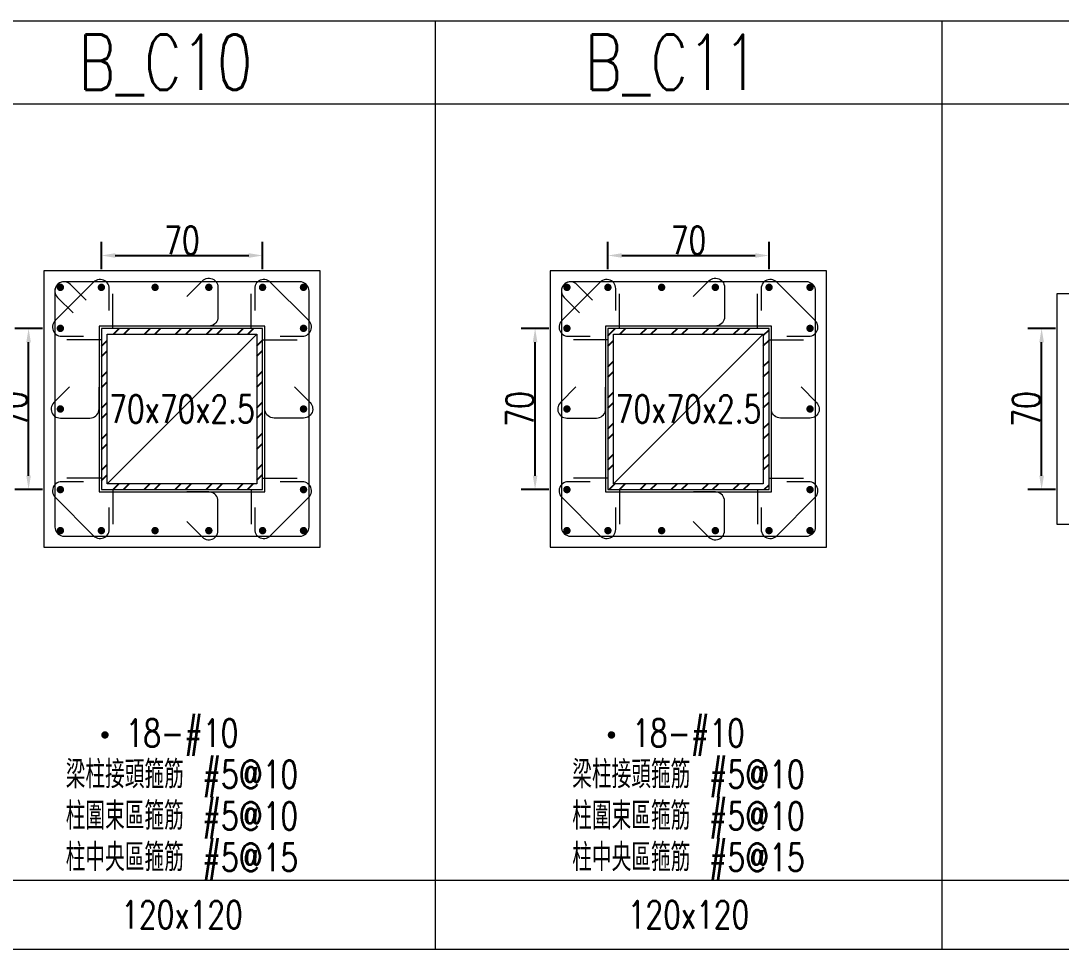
# Model space of a CAD drawing. Header units: millimetres. Extents: x 1453 to 6172, y 54950 to 59013.
# Drawn here: x 4447.1 to 4899, y 54949.8 to 55352.8 of the extents above; entities that cross this region are included whole.
import ezdxf
from ezdxf.enums import TextEntityAlignment as Align

# ---------------------------------------------------------------- set-up
doc = ezdxf.new("R2010")
doc.units = ezdxf.units.MM
for name, color, linetype in [('主筋斷面', 1, 'Continuous'), ('文字-主筋根數', 7, 'Continuous'), ('文字-剪力筋 中央區', 7, 'Continuous'), ('文字-剪力筋-BC', 7, 'Continuous'), ('文字-剪力筋-圍束區', 7, 'Continuous'), ('文字-斷面尺寸', 7, 'Continuous'), ('文字-柱線名稱', 7, 'Continuous'), ('文字-輔助字', 7, 'Continuous'), ('柱斷面線', 4, 'Continuous'), ('標註字', 4, 'Continuous'), ('箍筋線', 1, 'Continuous'), ('網格線', 7, 'Continuous'), ('鋼柱', 11, 'Continuous')]:
    doc.layers.add(name, color=color, linetype=linetype)
doc.styles.add('note', font='txt.shx', dxfattribs={"width": 0.75, "height": 12})
doc.styles.add('TXT', font='TXT.shx', dxfattribs={"width": 0.8, "bigfont": 'ae.shx'})
doc.dimstyles.new('RCAD_DIM', dxfattribs={"dimtxt": 12, "dimasz": 6, "dimexe": 6, "dimexo": 0.625, "dimtad": 1, "dimdec": 0, "dimdsep": 46, "dimtxsty": 'note', "dimcen": 2.5, "dimclrd": 256, "dimclre": 256, "dimclrt": 256, "dimadec": 0, "dimazin": 0, "dimtfac": 1, "dimtmove": 0, "dimatfit": 3, "dimfxl": 1, "dimtolj": 1, "dimarcsym": 0})
pattern_1 = [(45, (2267.082, 54949.834), (-6.735192, 6.735192), []), (45, (2271.572, 54949.834), (-6.735192, 6.735192), [])]

# ---------------------------------------------------------------- blocks, each defined once
blk = doc.blocks.new('*D357')
at = {"layer": 'Defpoints', "color": 0}
for p in [(4552.08, 55250.96), (4482.08, 55244.33), (4552.08, 55244.33)]:
    blk.add_point(p, dxfattribs=at)
at = {"layer": '標註字', "lineweight": -2}
for p, q in [((4482.08, 55244.96), (4482.08, 55256.96)), ((4552.08, 55244.96), (4552.08, 55256.96)), ((4488.08, 55250.96), (4546.08, 55250.96))]:
    blk.add_line(p, q, dxfattribs=at)
at = {"layer": '標註字'}
for points in [[(4488.08, 55251.96), (4488.08, 55249.96), (4482.08, 55250.96)], [(4546.08, 55251.96), (4546.08, 55249.96), (4552.08, 55250.96)]]:
    blk.add_solid(points, dxfattribs=at)
at = {"layer": '標註字', "insert": (4517.08, 55257.58), "char_height": 12, "attachment_point": 5, "style": 'note'}
blk.add_mtext('\\A1;70', dxfattribs=at)
blk = doc.blocks.new('*D358')
at = {"layer": 'Defpoints', "color": 0}
for p in [(4450.46, 55219.33), (4457.08, 55219.33), (4457.08, 55149.33)]:
    blk.add_point(p, dxfattribs=at)
at = {"layer": '標註字', "lineweight": -2}
for p, q in [((4456.46, 55219.33), (4444.46, 55219.33)), ((4450.46, 55155.33), (4450.46, 55213.33)), ((4456.46, 55149.33), (4444.46, 55149.33))]:
    blk.add_line(p, q, dxfattribs=at)
at = {"layer": '標註字'}
for points in [[(4449.46, 55213.33), (4451.46, 55213.33), (4450.46, 55219.33)], [(4449.46, 55155.33), (4451.46, 55155.33), (4450.46, 55149.33)]]:
    blk.add_solid(points, dxfattribs=at)
at = {"layer": '標註字', "insert": (4443.83, 55184.33), "char_height": 12, "attachment_point": 5, "rotation": 90, "style": 'note'}
blk.add_mtext('\\A1;70', dxfattribs=at)
blk = doc.blocks.new('Circle_Filled')
at = {"const_width": 0.5}
blk.add_lwpolyline([(-0.25, 0, 1), (0.25, 0, 1)], format="xyb", close=True, dxfattribs=at)
blk = doc.blocks.new('*D359')
at = {"layer": 'Defpoints', "color": 0}
for p in [(4772.08, 55250.96), (4702.08, 55244.33), (4772.08, 55244.33)]:
    blk.add_point(p, dxfattribs=at)
at = {"layer": '標註字', "lineweight": -2}
for p, q in [((4702.08, 55244.96), (4702.08, 55256.96)), ((4772.08, 55244.96), (4772.08, 55256.96)), ((4708.08, 55250.96), (4766.08, 55250.96))]:
    blk.add_line(p, q, dxfattribs=at)
at = {"layer": '標註字'}
for points in [[(4708.08, 55251.96), (4708.08, 55249.96), (4702.08, 55250.96)], [(4766.08, 55251.96), (4766.08, 55249.96), (4772.08, 55250.96)]]:
    blk.add_solid(points, dxfattribs=at)
at = {"layer": '標註字', "insert": (4737.08, 55257.58), "char_height": 12, "attachment_point": 5, "style": 'note'}
blk.add_mtext('\\A1;70', dxfattribs=at)
blk = doc.blocks.new('*D360')
at = {"layer": 'Defpoints', "color": 0}
for p in [(4670.46, 55219.33), (4677.08, 55219.33), (4677.08, 55149.33)]:
    blk.add_point(p, dxfattribs=at)
at = {"layer": '標註字', "lineweight": -2}
for p, q in [((4676.46, 55219.33), (4664.46, 55219.33)), ((4670.46, 55155.33), (4670.46, 55213.33)), ((4676.46, 55149.33), (4664.46, 55149.33))]:
    blk.add_line(p, q, dxfattribs=at)
at = {"layer": '標註字'}
for points in [[(4669.46, 55213.33), (4671.46, 55213.33), (4670.46, 55219.33)], [(4669.46, 55155.33), (4671.46, 55155.33), (4670.46, 55149.33)]]:
    blk.add_solid(points, dxfattribs=at)
at = {"layer": '標註字', "insert": (4663.83, 55184.33), "char_height": 12, "attachment_point": 5, "rotation": 90, "style": 'note'}
blk.add_mtext('\\A1;70', dxfattribs=at)
blk = doc.blocks.new('*D368')
at = {"layer": 'Defpoints', "color": 0}
for p in [(4890.46, 55219.33), (4897.08, 55219.33), (4897.08, 55149.33)]:
    blk.add_point(p, dxfattribs=at)
at = {"layer": '標註字', "lineweight": -2}
for p, q in [((4896.46, 55219.33), (4884.46, 55219.33)), ((4890.46, 55155.33), (4890.46, 55213.33)), ((4896.46, 55149.33), (4884.46, 55149.33))]:
    blk.add_line(p, q, dxfattribs=at)
at = {"layer": '標註字'}
for points in [[(4889.46, 55213.33), (4891.46, 55213.33), (4890.46, 55219.33)], [(4889.46, 55155.33), (4891.46, 55155.33), (4890.46, 55149.33)]]:
    blk.add_solid(points, dxfattribs=at)
at = {"layer": '標註字', "insert": (4883.83, 55184.33), "char_height": 12, "attachment_point": 5, "rotation": 90, "style": 'note'}
blk.add_mtext('\\A1;70', dxfattribs=at)

msp = doc.modelspace()

# ---------------------------------------------------------------- hatches: boundary and pattern name
at = {"layer": 'Defpoints'}
h = msp.add_hatch(dxfattribs=at)
h.set_pattern_fill('ANSI32', color=256, style=0)
h.set_pattern_definition(pattern_1)
h.paths.add_polyline_path([(4482.08, 55149.33), (4552.08, 55149.33), (4552.08, 55219.33), (4482.08, 55219.33)], flags=17)
h.paths.add_polyline_path([(4484.58, 55151.83), (4484.58, 55216.83), (4549.58, 55216.83), (4549.58, 55151.83)])
h = msp.add_hatch(dxfattribs=at)
h.set_pattern_fill('ANSI32', color=256, style=0)
h.set_pattern_definition(pattern_1)
h.paths.add_polyline_path([(4702.08, 55149.33), (4772.08, 55149.33), (4772.08, 55219.33), (4702.08, 55219.33)], flags=17)
h.paths.add_polyline_path([(4704.58, 55151.83), (4704.58, 55216.83), (4769.58, 55216.83), (4769.58, 55151.83)])

# ---------------------------------------------------------------- linework, layer by layer
at = {"layer": 'Defpoints', "lineweight": 5}
for points in [[(4487.08, 55219.33), (4487.08, 55234.33)], [(4547.08, 55219.33), (4547.08, 55234.33)], [(4707.08, 55219.33), (4707.08, 55234.33)], [(4767.08, 55219.33), (4767.08, 55234.33)], [(4482.08, 55148.33), (4553.08, 55148.33), (4553.08, 55220.33), (4481.08, 55220.33), (4481.08, 55148.33), (4482.08, 55148.33)], [(4484.58, 55151.83), (4549.58, 55216.83)], [(4702.08, 55148.33), (4773.08, 55148.33), (4773.08, 55220.33), (4701.08, 55220.33), (4701.08, 55148.33), (4702.08, 55148.33)], [(4704.58, 55151.83), (4769.58, 55216.83)], [(4482.08, 55214.33), (4467.08, 55214.33)], [(4552.08, 55214.33), (4567.08, 55214.33)], [(4702.08, 55214.33), (4687.08, 55214.33)], [(4772.08, 55214.33), (4787.08, 55214.33)], [(4482.08, 55154.33), (4467.08, 55154.33)], [(4552.08, 55154.33), (4567.08, 55154.33)], [(4702.08, 55154.33), (4687.08, 55154.33)], [(4772.08, 55154.33), (4787.08, 55154.33)], [(4487.08, 55149.33), (4487.08, 55134.33)], [(4547.08, 55149.33), (4547.08, 55134.33)], [(4707.08, 55149.33), (4707.08, 55134.33)], [(4767.08, 55149.33), (4767.08, 55134.33)]]:
    msp.add_lwpolyline(points, dxfattribs=at)
at = {"layer": '柱斷面線', "lineweight": 5}
for points in [[(4457.08, 55124.33), (4577.08, 55124.33), (4577.08, 55244.33), (4457.08, 55244.33), (4457.08, 55124.33)], [(4677.08, 55124.33), (4797.08, 55124.33), (4797.08, 55244.33), (4677.08, 55244.33), (4677.08, 55124.33)], [(4897.08, 55134.33), (5042.08, 55134.33), (5042.08, 55234.33), (4897.08, 55234.33), (4897.08, 55134.33)]]:
    msp.add_lwpolyline(points, dxfattribs=at)
at = {"layer": '箍筋線', "lineweight": 5}
for points in [[(4485.51, 55227.05), (4485.51, 55236.59), (4485.45, 55237.25), (4485.29, 55237.9), (4485.01, 55238.51), (4484.64, 55239.06), (4484.18, 55239.55), (4483.65, 55239.95), (4483.06, 55240.26), (4482.42, 55240.46), (4481.76, 55240.55), (4481.09, 55240.54), (4480.43, 55240.41), (4479.81, 55240.17), (4479.23, 55239.83), (4478.72, 55239.4), (4462.02, 55222.69), (4461.59, 55222.18), (4461.25, 55221.61), (4461.01, 55220.98), (4460.88, 55220.33), (4460.86, 55219.66), (4460.95, 55219), (4461.16, 55218.36), (4461.46, 55217.77), (4461.87, 55217.23), (4462.35, 55216.77), (4462.91, 55216.4), (4463.52, 55216.13), (4464.16, 55215.96), (4464.83, 55215.91), (4474.37, 55215.91)], [(4475.41, 55231.63), (4468.66, 55238.37), (4468.15, 55238.81), (4467.58, 55239.15), (4466.95, 55239.38), (4466.3, 55239.51), (4465.63, 55239.53), (4464.97, 55239.44), (4464.33, 55239.24), (4463.74, 55238.93), (4463.2, 55238.53), (4462.74, 55238.04), (4462.37, 55237.49), (4462.1, 55236.88), (4461.93, 55236.23), (4461.88, 55235.56), (4461.88, 55133.1), (4461.94, 55132.41), (4462.12, 55131.74), (4462.41, 55131.12), (4462.81, 55130.55), (4463.3, 55130.06), (4463.86, 55129.66), (4464.49, 55129.37), (4465.16, 55129.19), (4465.85, 55129.13), (4568.31, 55129.13), (4569, 55129.19), (4569.67, 55129.37), (4570.3, 55129.66), (4570.87, 55130.06), (4571.36, 55130.55), (4571.75, 55131.12), (4572.05, 55131.74), (4572.23, 55132.41), (4572.29, 55133.1), (4572.29, 55235.56), (4572.23, 55236.25), (4572.05, 55236.92), (4571.75, 55237.55), (4571.36, 55238.12), (4570.87, 55238.61), (4570.3, 55239.01), (4569.67, 55239.3), (4569, 55239.48), (4568.31, 55239.54), (4465.85, 55239.54), (4465.19, 55239.48), (4464.54, 55239.32), (4463.93, 55239.04), (4463.37, 55238.67), (4462.89, 55238.21), (4462.49, 55237.68), (4462.18, 55237.09), (4461.98, 55236.45), (4461.88, 55235.79), (4461.9, 55235.12), (4462.03, 55234.46), (4462.27, 55233.84), (4462.61, 55233.26), (4463.04, 55232.75), (4469.79, 55226.01)], [(4519.19, 55233.22), (4525.94, 55239.96), (4526.45, 55240.4), (4527.02, 55240.74), (4527.65, 55240.97), (4528.3, 55241.1), (4528.97, 55241.12), (4529.63, 55241.03), (4530.27, 55240.83), (4530.86, 55240.52), (4531.4, 55240.12), (4531.86, 55239.63), (4532.23, 55239.08), (4532.5, 55238.47), (4532.67, 55237.82), (4532.72, 55237.15), (4532.72, 55224.31), (4532.66, 55223.62), (4532.48, 55222.95), (4532.19, 55222.32), (4531.79, 55221.75), (4531.3, 55221.26), (4530.74, 55220.87), (4530.11, 55220.57), (4529.44, 55220.39), (4528.75, 55220.33), (4519.21, 55220.33)], [(4559.79, 55215.91), (4569.33, 55215.91), (4570, 55215.96), (4570.65, 55216.13), (4571.26, 55216.4), (4571.81, 55216.77), (4572.3, 55217.23), (4572.7, 55217.77), (4573.01, 55218.36), (4573.21, 55219), (4573.3, 55219.66), (4573.28, 55220.33), (4573.15, 55220.98), (4572.92, 55221.61), (4572.58, 55222.18), (4572.14, 55222.69), (4555.44, 55239.4), (4554.93, 55239.83), (4554.35, 55240.17), (4553.73, 55240.41), (4553.08, 55240.54), (4552.41, 55240.55), (4551.75, 55240.46), (4551.11, 55240.26), (4550.52, 55239.95), (4549.98, 55239.55), (4549.52, 55239.06), (4549.15, 55238.51), (4548.88, 55237.9), (4548.71, 55237.25), (4548.66, 55236.59), (4548.66, 55227.05)], [(4705.51, 55227.05), (4705.51, 55236.59), (4705.45, 55237.25), (4705.29, 55237.9), (4705.01, 55238.51), (4704.64, 55239.06), (4704.18, 55239.55), (4703.65, 55239.95), (4703.06, 55240.26), (4702.42, 55240.46), (4701.76, 55240.55), (4701.09, 55240.54), (4700.43, 55240.41), (4699.81, 55240.17), (4699.23, 55239.83), (4698.72, 55239.4), (4682.02, 55222.69), (4681.59, 55222.18), (4681.25, 55221.61), (4681.01, 55220.98), (4680.88, 55220.33), (4680.86, 55219.66), (4680.95, 55219), (4681.16, 55218.36), (4681.46, 55217.77), (4681.87, 55217.23), (4682.35, 55216.77), (4682.91, 55216.4), (4683.52, 55216.13), (4684.16, 55215.96), (4684.83, 55215.91), (4694.37, 55215.91)], [(4695.41, 55231.63), (4688.66, 55238.37), (4688.15, 55238.81), (4687.58, 55239.15), (4686.95, 55239.38), (4686.3, 55239.51), (4685.63, 55239.53), (4684.97, 55239.44), (4684.33, 55239.24), (4683.74, 55238.93), (4683.2, 55238.53), (4682.74, 55238.04), (4682.37, 55237.49), (4682.1, 55236.88), (4681.93, 55236.23), (4681.88, 55235.56), (4681.88, 55133.1), (4681.94, 55132.41), (4682.12, 55131.74), (4682.41, 55131.12), (4682.81, 55130.55), (4683.3, 55130.06), (4683.86, 55129.66), (4684.49, 55129.37), (4685.16, 55129.19), (4685.85, 55129.13), (4788.31, 55129.13), (4789, 55129.19), (4789.67, 55129.37), (4790.3, 55129.66), (4790.87, 55130.06), (4791.36, 55130.55), (4791.75, 55131.12), (4792.05, 55131.74), (4792.23, 55132.41), (4792.29, 55133.1), (4792.29, 55235.56), (4792.23, 55236.25), (4792.05, 55236.92), (4791.75, 55237.55), (4791.36, 55238.12), (4790.87, 55238.61), (4790.3, 55239.01), (4789.67, 55239.3), (4789, 55239.48), (4788.31, 55239.54), (4685.85, 55239.54), (4685.19, 55239.48), (4684.54, 55239.32), (4683.93, 55239.04), (4683.37, 55238.67), (4682.89, 55238.21), (4682.49, 55237.68), (4682.18, 55237.09), (4681.98, 55236.45), (4681.88, 55235.79), (4681.9, 55235.12), (4682.03, 55234.46), (4682.27, 55233.84), (4682.61, 55233.26), (4683.04, 55232.75), (4689.79, 55226.01)], [(4739.19, 55233.22), (4745.94, 55239.96), (4746.45, 55240.4), (4747.02, 55240.74), (4747.65, 55240.97), (4748.3, 55241.1), (4748.97, 55241.12), (4749.63, 55241.03), (4750.27, 55240.83), (4750.86, 55240.52), (4751.4, 55240.12), (4751.86, 55239.63), (4752.23, 55239.08), (4752.5, 55238.47), (4752.67, 55237.82), (4752.72, 55237.15), (4752.72, 55224.31), (4752.66, 55223.62), (4752.48, 55222.95), (4752.19, 55222.32), (4751.79, 55221.75), (4751.3, 55221.26), (4750.74, 55220.87), (4750.11, 55220.57), (4749.44, 55220.39), (4748.75, 55220.33), (4739.21, 55220.33)], [(4779.79, 55215.91), (4789.33, 55215.91), (4790, 55215.96), (4790.65, 55216.13), (4791.26, 55216.4), (4791.81, 55216.77), (4792.3, 55217.23), (4792.7, 55217.77), (4793.01, 55218.36), (4793.21, 55219), (4793.3, 55219.66), (4793.28, 55220.33), (4793.15, 55220.98), (4792.92, 55221.61), (4792.58, 55222.18), (4792.14, 55222.69), (4775.44, 55239.4), (4774.93, 55239.83), (4774.35, 55240.17), (4773.73, 55240.41), (4773.08, 55240.54), (4772.41, 55240.55), (4771.75, 55240.46), (4771.11, 55240.26), (4770.52, 55239.95), (4769.98, 55239.55), (4769.52, 55239.06), (4769.15, 55238.51), (4768.88, 55237.9), (4768.71, 55237.25), (4768.66, 55236.59), (4768.66, 55227.05)], [(4468.2, 55193.89), (4461.45, 55187.14), (4461.02, 55186.63), (4460.68, 55186.06), (4460.44, 55185.43), (4460.31, 55184.78), (4460.29, 55184.11), (4460.39, 55183.45), (4460.59, 55182.81), (4460.9, 55182.22), (4461.3, 55181.69), (4461.78, 55181.23), (4462.34, 55180.85), (4462.95, 55180.58), (4463.6, 55180.42), (4464.26, 55180.36), (4477.11, 55180.36), (4477.8, 55180.42), (4478.47, 55180.6), (4479.09, 55180.89), (4479.66, 55181.29), (4480.15, 55181.78), (4480.55, 55182.35), (4480.84, 55182.97), (4481.02, 55183.64), (4481.08, 55184.33), (4481.08, 55193.87)], [(4565.97, 55193.89), (4572.71, 55187.14), (4573.14, 55186.63), (4573.48, 55186.06), (4573.72, 55185.43), (4573.85, 55184.78), (4573.87, 55184.11), (4573.78, 55183.45), (4573.57, 55182.81), (4573.27, 55182.22), (4572.87, 55181.69), (4572.38, 55181.23), (4571.82, 55180.85), (4571.21, 55180.58), (4570.57, 55180.42), (4569.9, 55180.36), (4557.06, 55180.36), (4556.37, 55180.42), (4555.7, 55180.6), (4555.07, 55180.89), (4554.5, 55181.29), (4554.01, 55181.78), (4553.61, 55182.35), (4553.32, 55182.97), (4553.14, 55183.64), (4553.08, 55184.33), (4553.08, 55193.87)], [(4688.2, 55193.89), (4681.45, 55187.14), (4681.02, 55186.63), (4680.68, 55186.06), (4680.44, 55185.43), (4680.31, 55184.78), (4680.29, 55184.11), (4680.39, 55183.45), (4680.59, 55182.81), (4680.9, 55182.22), (4681.3, 55181.69), (4681.78, 55181.23), (4682.34, 55180.85), (4682.95, 55180.58), (4683.6, 55180.42), (4684.26, 55180.36), (4697.11, 55180.36), (4697.8, 55180.42), (4698.47, 55180.6), (4699.09, 55180.89), (4699.66, 55181.29), (4700.15, 55181.78), (4700.55, 55182.35), (4700.84, 55182.97), (4701.02, 55183.64), (4701.08, 55184.33), (4701.08, 55193.87)], [(4785.97, 55193.89), (4792.71, 55187.14), (4793.14, 55186.63), (4793.48, 55186.06), (4793.72, 55185.43), (4793.85, 55184.78), (4793.87, 55184.11), (4793.78, 55183.45), (4793.57, 55182.81), (4793.27, 55182.22), (4792.87, 55181.69), (4792.38, 55181.23), (4791.82, 55180.85), (4791.21, 55180.58), (4790.57, 55180.42), (4789.9, 55180.36), (4777.06, 55180.36), (4776.37, 55180.42), (4775.7, 55180.6), (4775.07, 55180.89), (4774.5, 55181.29), (4774.01, 55181.78), (4773.61, 55182.35), (4773.32, 55182.97), (4773.14, 55183.64), (4773.08, 55184.33), (4773.08, 55193.87)], [(4474.37, 55152.76), (4464.83, 55152.76), (4464.16, 55152.7), (4463.52, 55152.54), (4462.91, 55152.26), (4462.35, 55151.89), (4461.87, 55151.43), (4461.46, 55150.9), (4461.16, 55150.31), (4460.95, 55149.67), (4460.86, 55149.01), (4460.88, 55148.34), (4461.01, 55147.69), (4461.25, 55147.06), (4461.59, 55146.49), (4462.02, 55145.98), (4478.72, 55129.27), (4479.23, 55128.84), (4479.81, 55128.5), (4480.43, 55128.26), (4481.09, 55128.13), (4481.76, 55128.11), (4482.42, 55128.21), (4483.06, 55128.41), (4483.65, 55128.72), (4484.18, 55129.12), (4484.64, 55129.6), (4485.01, 55130.16), (4485.29, 55130.77), (4485.45, 55131.42), (4485.51, 55132.08), (4485.51, 55141.62)], [(4548.66, 55141.62), (4548.66, 55132.08), (4548.71, 55131.42), (4548.88, 55130.77), (4549.15, 55130.16), (4549.52, 55129.6), (4549.98, 55129.12), (4550.52, 55128.72), (4551.11, 55128.41), (4551.75, 55128.21), (4552.41, 55128.11), (4553.08, 55128.13), (4553.73, 55128.26), (4554.35, 55128.5), (4554.93, 55128.84), (4555.44, 55129.27), (4572.14, 55145.98), (4572.58, 55146.49), (4572.92, 55147.06), (4573.15, 55147.69), (4573.28, 55148.34), (4573.3, 55149.01), (4573.21, 55149.67), (4573.01, 55150.31), (4572.7, 55150.9), (4572.3, 55151.43), (4571.81, 55151.89), (4571.26, 55152.26), (4570.65, 55152.54), (4570, 55152.7), (4569.33, 55152.76), (4559.79, 55152.76)], [(4694.37, 55152.76), (4684.83, 55152.76), (4684.16, 55152.7), (4683.52, 55152.54), (4682.91, 55152.26), (4682.35, 55151.89), (4681.87, 55151.43), (4681.46, 55150.9), (4681.16, 55150.31), (4680.95, 55149.67), (4680.86, 55149.01), (4680.88, 55148.34), (4681.01, 55147.69), (4681.25, 55147.06), (4681.59, 55146.49), (4682.02, 55145.98), (4698.72, 55129.27), (4699.23, 55128.84), (4699.81, 55128.5), (4700.43, 55128.26), (4701.09, 55128.13), (4701.76, 55128.11), (4702.42, 55128.21), (4703.06, 55128.41), (4703.65, 55128.72), (4704.18, 55129.12), (4704.64, 55129.6), (4705.01, 55130.16), (4705.29, 55130.77), (4705.45, 55131.42), (4705.51, 55132.08), (4705.51, 55141.62)], [(4768.66, 55141.62), (4768.66, 55132.08), (4768.71, 55131.42), (4768.88, 55130.77), (4769.15, 55130.16), (4769.52, 55129.6), (4769.98, 55129.12), (4770.52, 55128.72), (4771.11, 55128.41), (4771.75, 55128.21), (4772.41, 55128.11), (4773.08, 55128.13), (4773.73, 55128.26), (4774.35, 55128.5), (4774.93, 55128.84), (4775.44, 55129.27), (4792.14, 55145.98), (4792.58, 55146.49), (4792.92, 55147.06), (4793.15, 55147.69), (4793.28, 55148.34), (4793.3, 55149.01), (4793.21, 55149.67), (4793.01, 55150.31), (4792.7, 55150.9), (4792.3, 55151.43), (4791.81, 55151.89), (4791.26, 55152.26), (4790.65, 55152.54), (4790, 55152.7), (4789.33, 55152.76), (4779.79, 55152.76)], [(4519.19, 55135.45), (4525.94, 55128.7), (4526.45, 55128.27), (4527.02, 55127.93), (4527.65, 55127.69), (4528.3, 55127.56), (4528.97, 55127.55), (4529.63, 55127.64), (4530.27, 55127.84), (4530.86, 55128.15), (4531.4, 55128.55), (4531.86, 55129.04), (4532.23, 55129.59), (4532.5, 55130.2), (4532.67, 55130.85), (4532.72, 55131.51), (4532.72, 55144.36), (4532.66, 55145.05), (4532.48, 55145.72), (4532.19, 55146.35), (4531.79, 55146.91), (4531.3, 55147.4), (4530.74, 55147.8), (4530.11, 55148.09), (4529.44, 55148.27), (4528.75, 55148.33), (4519.21, 55148.33)], [(4739.19, 55135.45), (4745.94, 55128.7), (4746.45, 55128.27), (4747.02, 55127.93), (4747.65, 55127.69), (4748.3, 55127.56), (4748.97, 55127.55), (4749.63, 55127.64), (4750.27, 55127.84), (4750.86, 55128.15), (4751.4, 55128.55), (4751.86, 55129.04), (4752.23, 55129.59), (4752.5, 55130.2), (4752.67, 55130.85), (4752.72, 55131.51), (4752.72, 55144.36), (4752.66, 55145.05), (4752.48, 55145.72), (4752.19, 55146.35), (4751.79, 55146.91), (4751.3, 55147.4), (4750.74, 55147.8), (4750.11, 55148.09), (4749.44, 55148.27), (4748.75, 55148.33), (4739.21, 55148.33)]]:
    msp.add_lwpolyline(points, dxfattribs=at)
at = {"layer": '網格線', "lineweight": 5}
for points in [[(4407.08, 55352.83), (4627.08, 55352.83)], [(4627.08, 55352.83), (4847.08, 55352.83)], [(4627.08, 55352.83), (4627.08, 55316.83)], [(4847.08, 55352.83), (5092.08, 55352.83)], [(4847.08, 55352.83), (4847.08, 55316.83)], [(4407.08, 55316.83), (4627.08, 55316.83)], [(4627.08, 55316.83), (4847.08, 55316.83)], [(4627.08, 55316.83), (4627.08, 54979.83)], [(4847.08, 55316.83), (5092.08, 55316.83)], [(4847.08, 55316.83), (4847.08, 54979.83)], [(4407.08, 54979.83), (4627.08, 54979.83)], [(4627.08, 54979.83), (4847.08, 54979.83)], [(4627.08, 54979.83), (4627.08, 54949.83)], [(4847.08, 54979.83), (5092.08, 54979.83)], [(4847.08, 54979.83), (4847.08, 54949.83)], [(4407.08, 54949.83), (4627.08, 54949.83)], [(4627.08, 54949.83), (4847.08, 54949.83)], [(4847.08, 54949.83), (5092.08, 54949.83)]]:
    msp.add_lwpolyline(points, dxfattribs=at)
at = {"layer": '鋼柱', "lineweight": 5}
for points in [[(4482.08, 55149.33), (4552.08, 55149.33), (4552.08, 55219.33), (4482.08, 55219.33), (4482.08, 55149.33)], [(4484.58, 55151.83), (4484.58, 55216.83), (4549.58, 55216.83), (4549.58, 55151.83), (4484.58, 55151.83)], [(4702.08, 55149.33), (4772.08, 55149.33), (4772.08, 55219.33), (4702.08, 55219.33), (4702.08, 55149.33)], [(4704.58, 55151.83), (4704.58, 55216.83), (4769.58, 55216.83), (4769.58, 55151.83), (4704.58, 55151.83)]]:
    msp.add_lwpolyline(points, dxfattribs=at)

# ---------------------------------------------------------------- block references
at = {"layer": '主筋斷面', "lineweight": 5, "xscale": 3.220000028610229, "yscale": 3.220000028610229}
for p in [(4464.28, 55237.13), (4482.08, 55237.13), (4505.42, 55237.13), (4528.75, 55237.13), (4552.08, 55237.13), (4569.88, 55237.13), (4684.28, 55237.13), (4702.08, 55237.13), (4725.42, 55237.13), (4748.75, 55237.13), (4772.08, 55237.13), (4789.88, 55237.13), (4464.28, 55219.33), (4569.88, 55219.33), (4684.28, 55219.33), (4789.88, 55219.33), (4464.28, 55184.33), (4569.88, 55184.33), (4684.28, 55184.33), (4789.88, 55184.33), (4464.28, 55149.33), (4569.88, 55149.33), (4684.28, 55149.33), (4789.88, 55149.33), (4464.28, 55131.53), (4482.08, 55131.53), (4505.42, 55131.53), (4528.75, 55131.53), (4552.08, 55131.53), (4569.88, 55131.53), (4684.28, 55131.53), (4702.08, 55131.53), (4725.42, 55131.53), (4748.75, 55131.53), (4772.08, 55131.53), (4789.88, 55131.53), (4483.64, 55042.83), (4703.64, 55042.83)]:
    msp.add_blockref('Circle_Filled', p, dxfattribs=at)

# ---------------------------------------------------------------- texts
at = {"layer": '文字-主筋根數', "style": 'TXT', "width": 0.75}
for p in [(4517.08, 55042.83), (4737.08, 55042.83)]:
    msp.add_text('18-#10', height=12, dxfattribs=at).set_placement(p, align=Align.MIDDLE)
at = {"layer": '文字-剪力筋 中央區', "style": 'TXT', "width": 0.75}
for p in [(4517.08, 54988.83), (4737.08, 54988.83)]:
    msp.add_text('柱中央區箍筋 #5@15', height=12, dxfattribs=at).set_placement(p, align=Align.MIDDLE)
at = {"layer": '文字-剪力筋-BC', "style": 'TXT', "width": 0.75}
for p in [(4517.08, 55024.83), (4737.08, 55024.83)]:
    msp.add_text('梁柱接頭箍筋 #5@10', height=12, dxfattribs=at).set_placement(p, align=Align.MIDDLE)
at = {"layer": '文字-剪力筋-圍束區', "style": 'TXT', "width": 0.75}
for p in [(4517.08, 55006.83), (4737.08, 55006.83)]:
    msp.add_text('柱圍束區箍筋 #5@10', height=12, dxfattribs=at).set_placement(p, align=Align.MIDDLE)
at = {"layer": '文字-斷面尺寸', "style": 'TXT', "width": 0.75}
for p in [(4517.08, 54964.83), (4737.08, 54964.83)]:
    msp.add_text('120x120', height=12, dxfattribs=at).set_placement(p, align=Align.MIDDLE)
at = {"layer": '文字-柱線名稱', "style": 'TXT', "width": 0.75}
for s, p in [('B_C10', (4472.08, 55334.83)), ('B_C11', (4692.08, 55334.83))]:
    msp.add_text(s, height=24, dxfattribs=at).set_placement(p, align=Align.MIDDLE_LEFT)
at = {"layer": '文字-輔助字', "style": 'TXT', "width": 0.75}
for p in [(4517.08, 55184.33), (4737.08, 55184.33)]:
    msp.add_text('70x70x2.5', height=12, dxfattribs=at).set_placement(p, align=Align.MIDDLE)

# ---------------------------------------------------------------- dimensions: what is measured, and where the dimension line sits
at = {"layer": '標註字'}
for base, p1, p2, picture, middle in [((4552.08, 55250.96), (4482.08, 55244.33), (4552.08, 55244.33), '*D357', (4517.08, 55257.58)), ((4772.08, 55250.96), (4702.08, 55244.33), (4772.08, 55244.33), '*D359', (4737.08, 55257.58))]:
    dim = msp.add_linear_dim(base=base, p1=p1, p2=p2, dimstyle='RCAD_DIM', dxfattribs=at)
    dim.commit()
    dim.dimension.update_dxf_attribs({"geometry": picture, "text_midpoint": middle})
for base, p1, p2, picture, middle in [((4450.46, 55219.33), (4457.08, 55149.33), (4457.08, 55219.33), '*D358', (4443.83, 55184.33)), ((4670.46, 55219.33), (4677.08, 55149.33), (4677.08, 55219.33), '*D360', (4663.83, 55184.33)), ((4890.46, 55219.33), (4897.08, 55149.33), (4897.08, 55219.33), '*D368', (4883.83, 55184.33))]:
    dim = msp.add_linear_dim(base=base, p1=p1, p2=p2, angle=90, dimstyle='RCAD_DIM', dxfattribs=at)
    dim.commit()
    dim.dimension.update_dxf_attribs({"geometry": picture, "text_midpoint": middle})

doc.saveas('drawing.dxf')
